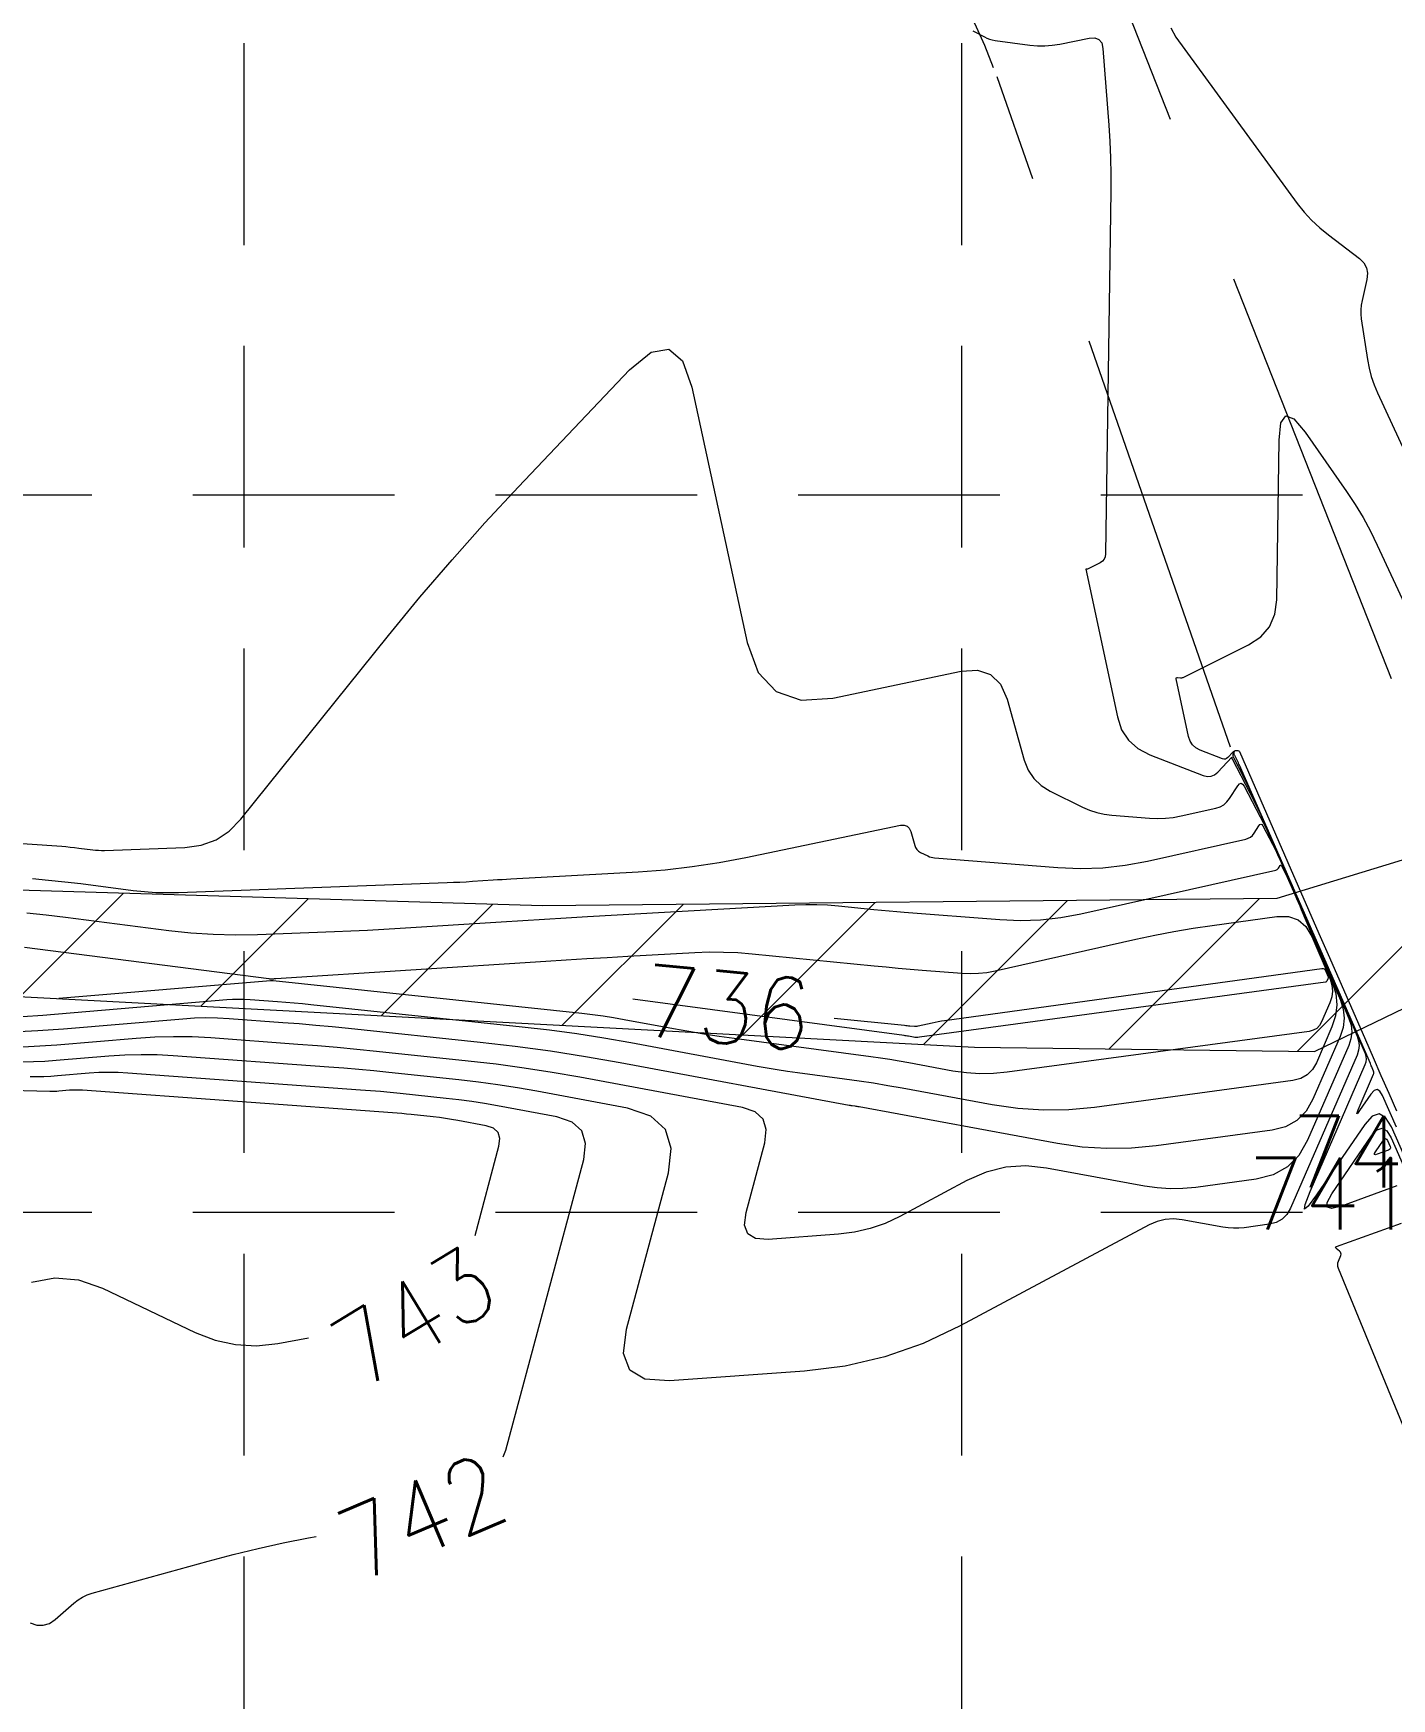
# Model space of a CAD drawing. Header units: feet. Extents: x 46644 to 49208, y 46045 to 47649.
# Drawn here: x 47994.1 to 48069.8, y 46299.5 to 46392.4 of the extents above; entities that cross this region are included whole.
import ezdxf
from ezdxf.enums import TextEntityAlignment as Align

# ---------------------------------------------------------------- set-up
doc = ezdxf.new("R2010")
doc.units = ezdxf.units.FT
doc.header["$MEASUREMENT"] = 0
doc.linetypes.add('DGN Style 3', pattern=[33.544038, 23.960027, -9.584011])
doc.linetypes.add('HIDDEN', pattern=[0.375, 0.25, -0.125])
for name, color, linetype, lineweight in [('EC', 35, 'Continuous', 0), ('Level 15', 1, 'Continuous', 0), ('WATER', 5, 'Continuous', 0)]:
    doc.layers.add(name, color=color, linetype=linetype, lineweight=lineweight)
doc.layers.add('GRID', color=254, linetype='HIDDEN')
doc.styles.add('Style-STANDARD', font='STANDARD.shx')

msp = doc.modelspace()

# ---------------------------------------------------------------- hatches: boundary and pattern name
at = {"layer": 'WATER', "linetype": 'Continuous', "lineweight": 0}
h = msp.add_hatch(dxfattribs=at)
h.set_pattern_fill('ANSI31', color=5, scale=60, style=0)
h.paths.add_polyline_path([(48629.765, 46329.875), (48596.322, 46378.161), (48519.775, 46382.618), (48424.649, 46369.246), (48315.402, 46360.332), (48151.383, 46359.717), (48117.82, 46367.081), (48083.439, 46350.306), (48063.383, 46344.169), (48022.454, 46343.76), (47970.794, 46345.292), (47909.809, 46340.791), (47832.982, 46331.826), (47785.102, 46328.505), (47682.886, 46315.662), (47602.106, 46320.653), (47487.502, 46356.656), (47364.2, 46436.321), (47309.482, 46412.878), (47202.471, 46323.17), (47211.188, 46318.584), (47202.93, 46315.832), (47213.941, 46313.539), (47207.518, 46309.411), (47312.931, 46404.754), (47361.709, 46423.579), (47496.179, 46347.118), (47602.623, 46314.556), (47679.015, 46309.521), (47740.12, 46313.776), (47833.868, 46324.295), (47878.731, 46331.532), (47970.784, 46339.894), (48046.542, 46335.881), (48065.494, 46335.628), (48096.827, 46350.783), (48119.822, 46356.845), (48176.249, 46350.541), (48298.044, 46354.078), (48404.546, 46360.413), (48522.906, 46374.825), (48593.153, 46371.794), (48632.067, 46317.741), (48628.782, 46325.571), (48634.341, 46324.308)])

# ---------------------------------------------------------------- linework, layer by layer
at = {"layer": 'EC', "color": 35, "linetype": 'DGN Style 3', "lineweight": 0}
for p, q in [((48046.434, 46392.553), (48047.086, 46392.207)), ((48057.48, 46392.721), (48057.763, 46392.189)), ((48047.086, 46392.207), (48047.228, 46392.14)), ((48047.228, 46392.14), (48047.374, 46392.085)), ((48047.374, 46392.085), (48047.524, 46392.044)), ((48047.524, 46392.044), (48047.679, 46392.017)), ((48047.679, 46392.017), (48049.626, 46391.755)), ((48049.626, 46391.755), (48050.043, 46391.716)), ((48050.043, 46391.716), (48050.459, 46391.713)), ((48050.459, 46391.713), (48050.873, 46391.744)), ((48050.873, 46391.744), (48051.287, 46391.81)), ((48051.287, 46391.81), (48052.934, 46392.142)), ((48052.934, 46392.142), (48053.246, 46392.159)), ((48053.246, 46392.159), (48053.476, 46392.069)), ((48053.476, 46392.069), (48053.626, 46391.871)), ((48053.626, 46391.871), (48053.694, 46391.566)), ((48057.763, 46392.189), (48064.532, 46382.928)), ((48053.694, 46391.566), (48054.016, 46387.294)), ((48054.016, 46387.294), (48054.075, 46386.379)), ((48054.075, 46386.379), (48054.113, 46385.462)), ((48054.113, 46385.462), (48054.131, 46384.545)), ((48054.131, 46384.545), (48054.129, 46383.628)), ((48054.129, 46383.628), (48053.847, 46363.381)), ((48064.532, 46382.928), (48064.916, 46382.44)), ((48064.916, 46382.44), (48065.333, 46381.984)), ((48065.333, 46381.984), (48065.782, 46381.56)), ((48065.782, 46381.56), (48066.264, 46381.167)), ((48066.264, 46381.167), (48067.995, 46379.857)), ((48067.995, 46379.857), (48068.243, 46379.616)), ((48068.243, 46379.616), (48068.397, 46379.34)), ((48068.418, 46378.686), (48068.143, 46377.505)), ((48068.397, 46379.34), (48068.455, 46379.03)), ((48068.455, 46379.03), (48068.418, 46378.686)), ((48068.096, 46377.251), (48068.073, 46376.997)), ((48068.073, 46376.997), (48068.076, 46376.741)), ((48068.076, 46376.741), (48068.102, 46376.485)), ((48068.143, 46377.505), (48068.096, 46377.251)), ((48068.102, 46376.485), (48068.446, 46374.223)), ((48027.3, 46373.648), (48028.511, 46374.636)), ((48028.511, 46374.636), (48029.494, 46374.804)), ((48029.494, 46374.804), (48030.247, 46374.151)), ((48030.247, 46374.151), (48030.771, 46372.678)), ((48068.446, 46374.223), (48068.536, 46373.744)), ((48021.109, 46367.124), (48027.3, 46373.648)), ((48068.536, 46373.744), (48068.659, 46373.274)), ((48068.659, 46373.274), (48068.815, 46372.814)), ((48030.771, 46372.678), (48033.862, 46358.439)), ((48068.815, 46372.814), (48069.004, 46372.364)), ((48069.004, 46372.364), (48072.366, 46365.085)), ((48063.517, 46369.731), (48063.62, 46370.686)), ((48063.62, 46370.686), (48063.896, 46371.078)), ((48063.896, 46371.078), (48064.345, 46370.908)), ((48064.345, 46370.908), (48064.966, 46370.175)), ((48063.393, 46360.822), (48063.517, 46369.731)), ((48064.966, 46370.175), (48067.277, 46366.863)), ((48019.235, 46365.108), (48021.109, 46367.124)), ((48067.277, 46366.863), (48067.756, 46366.144)), ((48067.756, 46366.144), (48068.202, 46365.406)), ((48017.404, 46363.055), (48019.235, 46365.108)), ((48068.202, 46365.406), (48068.614, 46364.648)), ((48068.614, 46364.648), (48068.994, 46363.872)), ((48068.994, 46363.872), (48070.632, 46360.325)), ((48015.615, 46360.964), (48017.404, 46363.055)), ((48053.533, 46362.883), (48052.829, 46362.534)), ((48053.668, 46362.972), (48053.533, 46362.883)), ((48053.766, 46363.084), (48053.668, 46362.972)), ((48053.825, 46363.221), (48053.766, 46363.084)), ((48053.847, 46363.381), (48053.825, 46363.221)), ((48052.75, 46362.53), (48052.748, 46362.527)), ((48052.748, 46362.527), (48052.749, 46362.521)), ((48052.749, 46362.521), (48054.502, 46354.292)), ((48052.754, 46362.532), (48052.75, 46362.53)), ((48052.76, 46362.532), (48052.754, 46362.532)), ((48052.792, 46362.528), (48052.76, 46362.532)), ((48052.802, 46362.527), (48052.792, 46362.528)), ((48052.811, 46362.528), (48052.802, 46362.527)), ((48052.82, 46362.53), (48052.811, 46362.528)), ((48052.829, 46362.534), (48052.82, 46362.53)), ((48013.869, 46358.836), (48015.615, 46360.964)), ((48063.284, 46360.011), (48063.393, 46360.822)), ((48062.491, 46358.752), (48062.984, 46359.321)), ((48062.984, 46359.321), (48063.284, 46360.011)), ((48005.628, 46348.581), (48013.869, 46358.836)), ((48033.862, 46358.439), (48034.479, 46356.776)), ((48058.162, 46356.495), (48061.806, 46358.304)), ((48061.806, 46358.304), (48062.491, 46358.752)), ((48034.479, 46356.776), (48035.48, 46355.706)), ((48038.636, 46355.341), (48045.789, 46356.835)), ((48045.789, 46356.835), (48046.7, 46356.894)), ((48046.7, 46356.894), (48047.43, 46356.656)), ((48047.43, 46356.656), (48047.979, 46356.119)), ((48057.78, 46356.454), (48057.792, 46356.483)), ((48057.783, 46356.412), (48057.78, 46356.454)), ((48058.467, 46353.203), (48057.783, 46356.412)), ((48057.792, 46356.483), (48057.82, 46356.497)), ((48057.82, 46356.497), (48057.862, 46356.497)), ((48057.862, 46356.497), (48058.027, 46356.474)), ((48058.027, 46356.474), (48058.062, 46356.471)), ((48058.062, 46356.471), (48058.096, 46356.474)), ((48058.096, 46356.474), (48058.129, 46356.482)), ((48058.129, 46356.482), (48058.162, 46356.495)), ((48035.48, 46355.706), (48036.866, 46355.228)), ((48047.979, 46356.119), (48048.348, 46355.284)), ((48036.866, 46355.228), (48038.636, 46355.341)), ((48048.348, 46355.284), (48049.311, 46351.879)), ((48054.502, 46354.292), (48054.739, 46353.579)), ((48054.739, 46353.579), (48055.119, 46352.988)), ((48055.119, 46352.988), (48055.643, 46352.52)), ((48058.552, 46352.945), (48058.467, 46353.203)), ((48058.69, 46352.732), (48058.552, 46352.945)), ((48058.879, 46352.563), (48058.69, 46352.732)), ((48049.311, 46351.879), (48049.527, 46351.325)), ((48055.643, 46352.52), (48056.311, 46352.174)), ((48056.311, 46352.174), (48059.293, 46351.027)), ((48059.12, 46352.438), (48058.879, 46352.563)), ((48060.366, 46351.958), (48059.12, 46352.438)), ((48060.1, 46351.213), (48060.874, 46352.044)), ((48060.446, 46351.939), (48060.366, 46351.958)), ((48060.521, 46351.943), (48060.446, 46351.939)), ((48060.59, 46351.972), (48060.521, 46351.943)), ((48060.654, 46352.025), (48060.59, 46351.972)), ((48060.938, 46352.33), (48060.654, 46352.025)), ((48060.874, 46352.044), (48060.883, 46352.052)), ((48060.883, 46352.052), (48060.888, 46352.053)), ((48060.891, 46352.036), (48060.885, 46351.988)), ((48060.885, 46351.988), (48060.885, 46351.978)), ((48060.885, 46351.978), (48060.886, 46351.968)), ((48060.886, 46351.968), (48060.888, 46351.958)), ((48060.888, 46352.053), (48060.891, 46352.048)), ((48060.888, 46351.958), (48060.893, 46351.949)), ((48060.891, 46352.048), (48060.891, 46352.036)), ((48060.893, 46351.949), (48061.886, 46350.055)), ((48060.956, 46352.346), (48060.938, 46352.33)), ((48060.955, 46352.124), (48060.957, 46352.168)), ((48060.96, 46352.082), (48060.955, 46352.124)), ((48060.968, 46352.349), (48060.956, 46352.346)), ((48060.957, 46352.168), (48060.973, 46352.313)), ((48060.971, 46352.04), (48060.96, 46352.082)), ((48060.974, 46352.338), (48060.968, 46352.349)), ((48060.988, 46352), (48060.971, 46352.04)), ((48060.973, 46352.313), (48060.974, 46352.338)), ((48061.531, 46350.966), (48060.988, 46352)), ((48061.017, 46352.226), (48061.018, 46352.26)), ((48061.02, 46352.194), (48061.017, 46352.226)), ((48061.018, 46352.26), (48061.031, 46352.372)), ((48061.029, 46352.162), (48061.02, 46352.194)), ((48061.042, 46352.13), (48061.029, 46352.162)), ((48061.031, 46352.372), (48061.036, 46352.393)), ((48061.036, 46352.393), (48061.047, 46352.408)), ((48061.178, 46351.871), (48061.042, 46352.13)), ((48061.047, 46352.408), (48061.063, 46352.416)), ((48061.063, 46352.416), (48061.085, 46352.418)), ((48061.085, 46352.418), (48061.224, 46352.412)), ((48061.214, 46351.802), (48061.178, 46351.871)), ((48061.248, 46351.733), (48061.214, 46351.802)), ((48061.224, 46352.412), (48061.252, 46352.407)), ((48061.281, 46351.663), (48061.248, 46351.733)), ((48061.252, 46352.407), (48061.275, 46352.396)), ((48061.275, 46352.396), (48061.293, 46352.378)), ((48061.313, 46351.592), (48061.281, 46351.663)), ((48061.293, 46352.378), (48061.308, 46352.354)), ((48061.308, 46352.354), (48064.006, 46346.175)), ((48049.527, 46351.325), (48049.84, 46350.852)), ((48049.84, 46350.852), (48050.249, 46350.46)), ((48059.293, 46351.027), (48059.519, 46350.971)), ((48059.519, 46350.971), (48059.728, 46350.984)), ((48059.728, 46350.984), (48059.922, 46351.064)), ((48059.922, 46351.064), (48060.1, 46351.213)), ((48068.606, 46334.956), (48061.313, 46351.592)), ((48061.654, 46350.726), (48061.531, 46350.966)), ((48050.249, 46350.46), (48050.754, 46350.147)), ((48050.754, 46350.147), (48052.563, 46349.259)), ((48060.761, 46349.744), (48061.211, 46350.441)), ((48061.211, 46350.441), (48061.306, 46350.553)), ((48061.306, 46350.553), (48061.397, 46350.587)), ((48061.397, 46350.587), (48061.485, 46350.545)), ((48061.485, 46350.545), (48061.569, 46350.425)), ((48061.569, 46350.425), (48062.46, 46348.726)), ((48061.772, 46350.485), (48061.654, 46350.726)), ((48061.887, 46350.241), (48061.772, 46350.485)), ((48061.886, 46350.055), (48062.095, 46349.647)), ((48061.997, 46349.995), (48061.887, 46350.241)), ((48067.651, 46337.099), (48061.997, 46349.995)), ((48052.563, 46349.259), (48052.956, 46349.088)), ((48052.956, 46349.088), (48053.36, 46348.956)), ((48053.36, 46348.956), (48053.774, 46348.863)), ((48058.059, 46348.771), (48059.99, 46349.205)), ((48059.99, 46349.205), (48060.224, 46349.28)), ((48060.224, 46349.28), (48060.431, 46349.395)), ((48060.431, 46349.395), (48060.61, 46349.55)), ((48060.61, 46349.55), (48060.761, 46349.744)), ((48062.095, 46349.647), (48062.297, 46349.236)), ((48062.297, 46349.236), (48062.492, 46348.822)), ((47979.386, 46348.2), (47995.642, 46347.074)), ((48004.983, 46347.922), (48005.628, 46348.581)), ((48033.794, 46346.45), (48042.404, 46348.247)), ((48042.404, 46348.247), (48042.609, 46348.261)), ((48042.609, 46348.261), (48042.774, 46348.207)), ((48042.774, 46348.207), (48042.899, 46348.086)), ((48042.899, 46348.086), (48042.982, 46347.897)), ((48053.774, 46348.863), (48054.199, 46348.81)), ((48054.199, 46348.81), (48056.288, 46348.644)), ((48056.288, 46348.644), (48056.734, 46348.626)), ((48056.734, 46348.626), (48057.178, 46348.641)), ((48057.178, 46348.641), (48057.62, 46348.689)), ((48057.62, 46348.689), (48058.059, 46348.771)), ((48062.123, 46347.801), (48062.393, 46348.22)), ((48062.393, 46348.22), (48062.45, 46348.287)), ((48062.45, 46348.287), (48062.505, 46348.307)), ((48062.46, 46348.726), (48062.648, 46348.361)), ((48062.492, 46348.822), (48062.679, 46348.404)), ((48062.505, 46348.307), (48062.557, 46348.282)), ((48062.557, 46348.282), (48062.608, 46348.21)), ((48062.608, 46348.21), (48063.143, 46347.19)), ((48062.648, 46348.361), (48062.829, 46347.992)), ((48062.679, 46348.404), (48066.696, 46339.241)), ((48062.829, 46347.992), (48063.004, 46347.62)), ((47995.642, 46347.074), (47995.88, 46347.055)), ((47995.88, 46347.055), (47996.119, 46347.034)), ((47996.119, 46347.034), (47996.356, 46347.008)), ((48002.509, 46347.015), (48003.423, 46347.139)), ((48003.423, 46347.139), (48004.248, 46347.442)), ((48004.248, 46347.442), (48004.983, 46347.922)), ((48042.982, 46347.897), (48043.2, 46347.127)), ((48043.2, 46347.127), (48043.248, 46347.002)), ((48056.184, 46346.246), (48061.66, 46347.477)), ((48061.66, 46347.477), (48061.801, 46347.523)), ((48061.801, 46347.523), (48061.925, 46347.592)), ((48061.925, 46347.592), (48062.032, 46347.684)), ((48062.032, 46347.684), (48062.123, 46347.801)), ((48063.004, 46347.62), (48063.172, 46347.245)), ((48063.143, 46347.19), (48063.256, 46346.97)), ((48063.172, 46347.245), (48065.741, 46341.384)), ((47996.356, 46347.008), (47996.594, 46346.98)), ((47996.594, 46346.98), (47997.369, 46346.88)), ((47997.369, 46346.88), (47997.535, 46346.862)), ((47997.535, 46346.862), (47997.701, 46346.851)), ((47997.701, 46346.851), (47997.868, 46346.847)), ((47997.868, 46346.847), (47998.035, 46346.849)), ((47998.035, 46346.849), (48002.509, 46347.015)), ((48030.8, 46345.941), (48032.301, 46346.167)), ((48032.301, 46346.167), (48033.794, 46346.45)), ((48043.248, 46347.002), (48043.319, 46346.895)), ((48043.319, 46346.895), (48043.411, 46346.807)), ((48043.411, 46346.807), (48043.526, 46346.736)), ((48043.526, 46346.736), (48043.935, 46346.535)), ((48043.935, 46346.535), (48044.023, 46346.497)), ((48044.023, 46346.497), (48044.115, 46346.467)), ((48044.115, 46346.467), (48044.208, 46346.446)), ((48044.208, 46346.446), (48044.304, 46346.434)), ((48044.304, 46346.434), (48051.181, 46345.89)), ((48054.943, 46346.015), (48056.184, 46346.246)), ((48063.256, 46346.97), (48063.365, 46346.749)), ((48063.365, 46346.749), (48063.47, 46346.526)), ((48063.47, 46346.526), (48063.571, 46346.3)), ((48063.571, 46346.3), (48064.848, 46343.387)), ((48064.006, 46346.175), (48064.585, 46344.851)), ((47994.012, 46345.279), (47994.912, 46345.196)), ((47994.912, 46345.196), (47995.81, 46345.101)), ((48018.545, 46345.125), (48019.698, 46345.199)), ((48019.698, 46345.199), (48019.945, 46345.215)), ((48019.945, 46345.215), (48020.192, 46345.23)), ((48020.192, 46345.23), (48020.439, 46345.244)), ((48020.439, 46345.244), (48020.686, 46345.259)), ((48020.686, 46345.259), (48027.776, 46345.657)), ((48027.776, 46345.657), (48029.292, 46345.771)), ((48029.292, 46345.771), (48030.8, 46345.941)), ((48051.181, 46345.89), (48052.442, 46345.837)), ((48052.442, 46345.837), (48053.696, 46345.879)), ((48052.472, 46343.309), (48063.33, 46345.75)), ((48053.696, 46345.879), (48054.943, 46346.015)), ((48063.33, 46345.75), (48063.377, 46345.765)), ((48063.377, 46345.765), (48063.419, 46345.788)), ((48063.419, 46345.788), (48063.455, 46345.819)), ((48063.455, 46345.819), (48063.485, 46345.858)), ((48063.485, 46345.858), (48063.575, 46345.998)), ((48063.575, 46345.998), (48063.594, 46346.021)), ((48063.594, 46346.021), (48063.613, 46346.028)), ((48063.613, 46346.028), (48063.63, 46346.019)), ((48063.63, 46346.019), (48063.647, 46345.995)), ((48063.647, 46345.995), (48063.826, 46345.654)), ((48063.826, 46345.654), (48063.864, 46345.58)), ((48063.864, 46345.58), (48063.901, 46345.506)), ((48063.901, 46345.506), (48063.936, 46345.431)), ((48063.936, 46345.431), (48063.969, 46345.356)), ((48063.969, 46345.356), (48064.397, 46344.381)), ((47995.81, 46345.101), (47996.707, 46344.992)), ((47996.707, 46344.992), (47999.634, 46344.615)), ((47999.634, 46344.615), (48000.262, 46344.547)), ((48000.262, 46344.547), (48000.892, 46344.505)), ((48000.892, 46344.505), (48001.522, 46344.49)), ((48001.522, 46344.49), (48002.153, 46344.5)), ((48002.153, 46344.5), (48017.132, 46345.053)), ((48017.132, 46345.053), (48017.486, 46345.068)), ((48017.486, 46345.068), (48017.839, 46345.084)), ((48017.839, 46345.084), (48018.192, 46345.103)), ((48018.192, 46345.103), (48018.545, 46345.125)), ((48064.397, 46344.381), (48064.488, 46344.172)), ((48064.585, 46344.851), (48065.164, 46343.528)), ((47993.706, 46343.374), (47994.778, 46343.26)), ((48024.967, 46343.158), (48036.526, 46343.808)), ((48036.526, 46343.808), (48037.133, 46343.83)), ((48037.133, 46343.83), (48037.739, 46343.829)), ((48037.739, 46343.829), (48038.345, 46343.804)), ((48038.345, 46343.804), (48038.95, 46343.756)), ((48038.95, 46343.756), (48040.926, 46343.56)), ((48040.926, 46343.56), (48041.349, 46343.519)), ((48041.349, 46343.519), (48041.773, 46343.48)), ((48041.773, 46343.48), (48042.197, 46343.443)), ((48042.197, 46343.443), (48042.621, 46343.408)), ((48042.621, 46343.408), (48047.952, 46342.987)), ((48051.351, 46343.1), (48052.472, 46343.309)), ((48064.488, 46344.172), (48064.579, 46343.962)), ((48064.579, 46343.962), (48064.669, 46343.753)), ((48064.669, 46343.753), (48064.758, 46343.543)), ((48064.758, 46343.543), (48066.479, 46339.476)), ((48064.848, 46343.387), (48065.121, 46342.762)), ((48065.164, 46343.528), (48065.742, 46342.204)), ((47994.778, 46343.26), (47995.848, 46343.13)), ((47995.848, 46343.13), (48001.609, 46342.388)), ((48001.609, 46342.388), (48002.844, 46342.254)), ((48011.768, 46342.357), (48012.685, 46342.4)), ((48012.685, 46342.4), (48013.603, 46342.45)), ((48013.603, 46342.45), (48014.52, 46342.506)), ((48014.52, 46342.506), (48020.145, 46342.868)), ((48020.145, 46342.868), (48021.35, 46342.944)), ((48021.35, 46342.944), (48022.556, 46343.018)), ((48022.556, 46343.018), (48023.761, 46343.089)), ((48023.761, 46343.089), (48024.967, 46343.158)), ((48047.952, 46342.987), (48049.091, 46342.939)), ((48049.091, 46342.939), (48050.224, 46342.977)), ((48050.224, 46342.977), (48051.351, 46343.1)), ((48057.653, 46342.324), (48058.719, 46342.505)), ((48058.719, 46342.505), (48059.79, 46342.664)), ((48059.79, 46342.664), (48063.39, 46343.161)), ((48063.39, 46343.161), (48064.039, 46343.164)), ((48064.039, 46343.164), (48064.581, 46342.979)), ((48064.581, 46342.979), (48065.018, 46342.607)), ((48065.018, 46342.607), (48065.347, 46342.048)), ((48065.121, 46342.762), (48065.392, 46342.136)), ((47993.562, 46341.451), (48007.186, 46339.697)), ((48002.844, 46342.254), (48004.082, 46342.172)), ((48004.082, 46342.172), (48005.323, 46342.141)), ((48005.323, 46342.141), (48006.565, 46342.162)), ((48006.565, 46342.162), (48010.85, 46342.32)), ((48010.85, 46342.32), (48011.768, 46342.357)), ((48047.684, 46340.129), (48055.532, 46341.894)), ((48055.532, 46341.894), (48056.591, 46342.12)), ((48056.591, 46342.12), (48057.653, 46342.324)), ((48065.347, 46342.048), (48066.358, 46339.658)), ((48065.392, 46342.136), (48065.66, 46341.51)), ((48065.66, 46341.51), (48065.927, 46340.882)), ((48065.742, 46342.204), (48066.322, 46340.88)), ((48007.589, 46339.7), (48022.631, 46340.667)), ((48022.631, 46340.667), (48023.775, 46340.74)), ((48023.775, 46340.74), (48024.919, 46340.81)), ((48024.919, 46340.81), (48026.063, 46340.877)), ((48026.063, 46340.877), (48027.208, 46340.943)), ((48027.208, 46340.943), (48030.947, 46341.153)), ((48030.947, 46341.153), (48031.747, 46341.183)), ((48031.747, 46341.183), (48032.548, 46341.181)), ((48032.548, 46341.181), (48033.347, 46341.148)), ((48033.347, 46341.148), (48034.146, 46341.085)), ((48034.146, 46341.085), (48040.935, 46340.41)), ((48065.741, 46341.384), (48065.975, 46340.848)), ((48065.927, 46340.882), (48066.934, 46338.503)), ((48065.975, 46340.848), (48066.207, 46340.312)), ((48066.322, 46340.88), (48068.336, 46336.276)), ((48007.186, 46339.697), (48007.226, 46339.692)), ((48007.226, 46339.692), (48007.266, 46339.69)), ((48007.266, 46339.69), (48007.306, 46339.689)), ((48007.306, 46339.689), (48007.346, 46339.689)), ((48007.346, 46339.689), (48007.477, 46339.694)), ((48007.477, 46339.694), (48007.505, 46339.695)), ((48007.505, 46339.695), (48007.533, 46339.697)), ((48007.533, 46339.697), (48007.561, 46339.698)), ((48007.561, 46339.698), (48007.589, 46339.7)), ((48040.935, 46340.41), (48041.607, 46340.345)), ((48041.607, 46340.345), (48042.279, 46340.284)), ((48042.279, 46340.284), (48042.951, 46340.225)), ((48042.951, 46340.225), (48043.624, 46340.17)), ((48043.624, 46340.17), (48045.821, 46339.997)), ((48044.857, 46337.361), (48065.908, 46340.262)), ((48045.821, 46339.997), (48046.29, 46339.977)), ((48046.29, 46339.977), (48046.758, 46339.993)), ((48046.758, 46339.993), (48047.222, 46340.043)), ((48047.222, 46340.043), (48047.684, 46340.129)), ((48065.908, 46340.262), (48065.974, 46340.262)), ((48065.974, 46340.262), (48066.029, 46340.244)), ((48066.029, 46340.244), (48066.074, 46340.206)), ((48066.074, 46340.206), (48066.107, 46340.149)), ((48066.107, 46340.149), (48066.238, 46339.839)), ((48066.238, 46339.682), (48066.182, 46339.555)), ((48066.207, 46340.312), (48066.438, 46339.774)), ((48066.238, 46339.839), (48066.251, 46339.8)), ((48066.25, 46339.722), (48066.238, 46339.682)), ((48066.255, 46339.761), (48066.25, 46339.722)), ((48066.251, 46339.8), (48066.255, 46339.761)), ((48066.358, 46339.658), (48066.462, 46339.33)), ((48066.438, 46339.774), (48066.667, 46339.236)), ((48007.29, 46339.576), (47995.478, 46338.579)), ((48007.3, 46339.577), (48007.29, 46339.576)), ((48007.31, 46339.577), (48007.3, 46339.577)), ((48007.32, 46339.577), (48007.31, 46339.577)), ((48007.33, 46339.576), (48007.32, 46339.577)), ((48007.378, 46339.573), (48007.33, 46339.576)), ((48007.392, 46339.572), (48007.378, 46339.573)), ((48007.406, 46339.57), (48007.392, 46339.572)), ((48007.421, 46339.569), (48007.406, 46339.57)), ((48007.435, 46339.567), (48007.421, 46339.569)), ((48024.635, 46337.749), (48007.435, 46339.567)), ((48066.099, 46339.492), (48043.468, 46336.424)), ((48066.127, 46339.499), (48066.099, 46339.492)), ((48066.149, 46339.512), (48066.127, 46339.499)), ((48066.168, 46339.53), (48066.149, 46339.512)), ((48066.182, 46339.555), (48066.168, 46339.53)), ((48066.459, 46338.675), (48066.352, 46338.348)), ((48066.496, 46339.002), (48066.459, 46338.675)), ((48066.462, 46339.33), (48066.496, 46339.002)), ((48066.479, 46339.476), (48066.674, 46338.859)), ((48066.667, 46339.236), (48067.411, 46337.477)), ((48066.674, 46338.859), (48066.737, 46338.243)), ((48066.696, 46339.241), (48066.861, 46338.865)), ((48066.861, 46338.865), (48067.024, 46338.487)), ((48004.846, 46338.509), (47994.597, 46337.645)), ((48005.172, 46338.53), (48004.846, 46338.509)), ((48005.499, 46338.539), (48005.172, 46338.53)), ((48005.825, 46338.534), (48005.499, 46338.539)), ((48006.151, 46338.517), (48005.825, 46338.534)), ((48007.674, 46338.405), (48006.151, 46338.517)), ((48008.141, 46338.369), (48007.674, 46338.405)), ((48008.606, 46338.33), (48008.141, 46338.369)), ((48009.072, 46338.286), (48008.606, 46338.33)), ((48009.537, 46338.239), (48009.072, 46338.286)), ((48021.313, 46336.994), (48009.537, 46338.239)), ((48025.231, 46337.68), (48024.635, 46337.749)), ((48042.612, 46336.521), (48027.492, 46338.545)), ((48066.352, 46338.348), (48065.889, 46337.28)), ((48066.737, 46338.243), (48066.668, 46337.628)), ((48066.934, 46338.503), (48067.095, 46337.993)), ((48067.024, 46338.487), (48067.186, 46338.109)), ((48067.095, 46337.993), (48067.147, 46337.484)), ((48067.186, 46338.109), (48067.347, 46337.731)), ((48067.347, 46337.731), (48067.87, 46336.494)), ((47994.597, 46337.645), (47993.452, 46337.563)), ((47995.746, 46336.881), (47994.319, 46336.78)), ((48002.403, 46337.443), (47995.746, 46336.881)), ((48003.045, 46337.484), (48002.403, 46337.443)), ((48003.687, 46337.501), (48003.045, 46337.484)), ((48004.33, 46337.492), (48003.687, 46337.501)), ((48004.972, 46337.457), (48004.33, 46337.492)), ((48007.971, 46337.238), (48004.972, 46337.457)), ((48008.889, 46337.167), (48007.971, 46337.238)), ((48009.806, 46337.089), (48008.889, 46337.167)), ((48010.723, 46337.004), (48009.806, 46337.089)), ((48011.638, 46336.911), (48010.723, 46337.004)), ((48018.972, 46336.135), (48011.638, 46336.911)), ((48022.836, 46336.818), (48021.313, 46336.994)), ((48024.355, 46336.612), (48022.836, 46336.818)), ((48025.824, 46337.6), (48025.231, 46337.68)), ((48026.416, 46337.508), (48025.824, 46337.6)), ((48027.006, 46337.404), (48026.416, 46337.508)), ((48029.757, 46336.893), (48027.006, 46337.404)), ((48030.6, 46336.742), (48029.757, 46336.893)), ((48038.705, 46337.483), (48042.632, 46337.093)), ((48042.632, 46337.093), (48042.708, 46337.086)), ((48042.708, 46337.086), (48042.784, 46337.079)), ((48042.784, 46337.079), (48042.86, 46337.072)), ((48042.86, 46337.072), (48042.935, 46337.066)), ((48042.935, 46337.066), (48043.183, 46337.047)), ((48043.183, 46337.047), (48043.236, 46337.044)), ((48043.236, 46337.044), (48043.289, 46337.046)), ((48043.289, 46337.046), (48043.341, 46337.052)), ((48043.341, 46337.052), (48043.393, 46337.062)), ((48043.393, 46337.062), (48044.179, 46337.238)), ((48044.179, 46337.238), (48044.347, 46337.274)), ((48044.347, 46337.274), (48044.517, 46337.307)), ((48044.517, 46337.307), (48044.687, 46337.336)), ((48044.687, 46337.336), (48044.857, 46337.361)), ((48065.425, 46336.813), (48065.196, 46336.755)), ((48065.616, 46336.92), (48065.425, 46336.813)), ((48066.467, 46337.013), (48065.595, 46335.005)), ((48065.771, 46337.076), (48065.616, 46336.92)), ((48065.889, 46337.28), (48065.771, 46337.076)), ((48066.668, 46337.628), (48066.467, 46337.013)), ((48067.09, 46336.975), (48066.924, 46336.467)), ((48067.147, 46337.484), (48067.09, 46336.975)), ((48067.411, 46337.477), (48067.53, 46337.1)), ((48067.53, 46337.1), (48067.569, 46336.724)), ((48067.746, 46336.881), (48067.651, 46337.099)), ((48067.84, 46336.663), (48067.746, 46336.881)), ((47994.319, 46336.78), (47992.891, 46336.716)), ((47994.426, 46335.922), (47993.477, 46335.88)), ((47995.374, 46335.99), (47994.426, 46335.922)), ((47999.796, 46336.363), (47995.374, 46335.99)), ((48000.836, 46336.43), (47999.796, 46336.363)), ((48001.876, 46336.456), (48000.836, 46336.43)), ((48002.916, 46336.442), (48001.876, 46336.456)), ((48003.956, 46336.386), (48002.916, 46336.442)), ((48008.812, 46336.031), (48003.956, 46336.386)), ((48009.91, 46335.947), (48008.812, 46336.031)), ((48011.006, 46335.853), (48009.91, 46335.947)), ((48020.933, 46335.908), (48018.972, 46336.135)), ((48022.889, 46335.643), (48020.933, 46335.908)), ((48025.87, 46336.376), (48024.355, 46336.612)), ((48027.38, 46336.111), (48025.87, 46336.376)), ((48034.417, 46334.804), (48027.38, 46336.111)), ((48031.445, 46336.602), (48030.6, 46336.742)), ((48032.291, 46336.472), (48031.445, 46336.602)), ((48033.139, 46336.353), (48032.291, 46336.472)), ((48040.757, 46335.334), (48033.139, 46336.353)), ((48042.672, 46336.513), (48042.612, 46336.521)), ((48042.732, 46336.504), (48042.672, 46336.513)), ((48042.791, 46336.494), (48042.732, 46336.504)), ((48042.851, 46336.483), (48042.791, 46336.494)), ((48043.127, 46336.432), (48042.851, 46336.483)), ((48043.212, 46336.42), (48043.127, 46336.432)), ((48043.297, 46336.415), (48043.212, 46336.42)), ((48043.383, 46336.416), (48043.297, 46336.415)), ((48043.468, 46336.424), (48043.383, 46336.416)), ((48065.196, 46336.755), (48048.348, 46334.472)), ((48067.404, 46335.972), (48065.111, 46330.692)), ((48066.924, 46336.467), (48065.405, 46332.967)), ((48067.526, 46336.348), (48067.404, 46335.972)), ((48067.569, 46336.724), (48067.526, 46336.348)), ((48067.934, 46336.444), (48067.84, 46336.663)), ((48067.87, 46336.494), (48067.954, 46336.229)), ((48068.027, 46336.226), (48067.934, 46336.444)), ((48067.981, 46335.964), (48067.951, 46335.7)), ((48067.954, 46336.229), (48067.981, 46335.964)), ((48068.329, 46335.511), (48068.027, 46336.226)), ((48068.336, 46336.276), (48068.768, 46335.289)), ((47994.064, 46335.052), (47993.433, 46335.041)), ((47994.695, 46335.08), (47994.064, 46335.052)), ((47995.325, 46335.125), (47994.695, 46335.08)), ((47998.264, 46335.373), (47995.325, 46335.125)), ((47999.164, 46335.431), (47998.264, 46335.373)), ((48000.064, 46335.454), (47999.164, 46335.431)), ((48000.964, 46335.441), (48000.064, 46335.454)), ((48001.865, 46335.393), (48000.964, 46335.441)), ((48010.532, 46334.76), (48001.865, 46335.393)), ((48012.103, 46335.751), (48011.006, 46335.853)), ((48013.198, 46335.639), (48012.103, 46335.751)), ((48018.308, 46335.099), (48013.198, 46335.639)), ((48019.87, 46334.918), (48018.308, 46335.099)), ((48024.839, 46335.34), (48022.889, 46335.643)), ((48026.783, 46334.999), (48024.839, 46335.34)), ((48039.555, 46332.627), (48026.783, 46334.999)), ((48041.287, 46335.259), (48040.757, 46335.334)), ((48041.816, 46335.179), (48041.287, 46335.259)), ((48042.344, 46335.091), (48041.816, 46335.179)), ((48042.871, 46334.997), (48042.344, 46335.091)), ((48045.328, 46334.544), (48042.871, 46334.997)), ((48067.865, 46335.436), (48064.16, 46326.902)), ((48065.595, 46335.005), (48065.374, 46334.621)), ((48067.951, 46335.7), (48067.865, 46335.436)), ((48068.326, 46334.899), (48068.376, 46335.052)), ((48068.378, 46335.358), (48068.329, 46335.511)), ((48068.376, 46335.052), (48068.393, 46335.205)), ((48068.393, 46335.205), (48068.378, 46335.358)), ((48068.631, 46334.897), (48068.606, 46334.956)), ((48068.768, 46335.289), (48069.2, 46334.303)), ((47994.271, 46334.221), (47993.892, 46334.225)), ((47994.65, 46334.228), (47994.271, 46334.221)), ((47995.029, 46334.245), (47994.65, 46334.228)), ((47995.407, 46334.272), (47995.029, 46334.245)), ((47997.172, 46334.421), (47995.407, 46334.272)), ((47997.712, 46334.456), (47997.172, 46334.421)), ((47998.252, 46334.469), (47997.712, 46334.456)), ((47998.793, 46334.462), (47998.252, 46334.469)), ((47999.333, 46334.433), (47998.793, 46334.462)), ((48012.308, 46333.485), (47999.333, 46334.433)), ((48011.37, 46334.695), (48010.532, 46334.76)), ((48012.207, 46334.624), (48011.37, 46334.695)), ((48013.044, 46334.546), (48012.207, 46334.624)), ((48013.881, 46334.461), (48013.044, 46334.546)), ((48017.783, 46334.048), (48013.881, 46334.461)), ((48018.876, 46333.922), (48017.783, 46334.048)), ((48021.427, 46334.707), (48019.87, 46334.918)), ((48022.981, 46334.466), (48021.427, 46334.707)), ((48024.529, 46334.194), (48022.981, 46334.466)), ((48033.592, 46332.511), (48024.529, 46334.194)), ((48034.977, 46334.704), (48034.417, 46334.804)), ((48035.538, 46334.611), (48034.977, 46334.704)), ((48036.1, 46334.525), (48035.538, 46334.611)), ((48036.663, 46334.446), (48036.1, 46334.525)), ((48039.294, 46334.094), (48036.663, 46334.446)), ((48040.098, 46333.981), (48039.294, 46334.094)), ((48046.081, 46334.435), (48045.328, 46334.544)), ((48046.835, 46334.387), (48046.081, 46334.435)), ((48047.591, 46334.399), (48046.835, 46334.387)), ((48048.348, 46334.472), (48047.591, 46334.399)), ((48064.293, 46334.019), (48053.229, 46332.519)), ((48064.722, 46334.128), (48064.293, 46334.019)), ((48065.083, 46334.329), (48064.722, 46334.128)), ((48065.374, 46334.621), (48065.083, 46334.329)), ((48065.255, 46327.825), (48068.326, 46334.899)), ((48067.929, 46332.384), (48068.788, 46334.363)), ((48068.657, 46334.838), (48068.631, 46334.897)), ((48068.682, 46334.779), (48068.657, 46334.838)), ((48068.707, 46334.72), (48068.682, 46334.779)), ((48068.789, 46334.528), (48068.707, 46334.72)), ((48068.788, 46334.363), (48068.801, 46334.404)), ((48068.802, 46334.487), (48068.789, 46334.528)), ((48068.801, 46334.404), (48068.806, 46334.445)), ((48068.806, 46334.445), (48068.802, 46334.487)), ((48069.2, 46334.303), (48069.633, 46333.317)), ((47994.983, 46333.403), (47971.559, 46333.919)), ((47995.11, 46333.402), (47994.983, 46333.403)), ((47995.237, 46333.404), (47995.11, 46333.402)), ((47995.363, 46333.409), (47995.237, 46333.404)), ((47995.49, 46333.418), (47995.363, 46333.409)), ((47996.079, 46333.468), (47995.49, 46333.418)), ((47996.26, 46333.48), (47996.079, 46333.468)), ((47996.441, 46333.484), (47996.26, 46333.48)), ((47996.621, 46333.482), (47996.441, 46333.484)), ((47996.802, 46333.472), (47996.621, 46333.482)), ((48014.084, 46332.21), (47996.802, 46333.472)), ((48012.858, 46333.442), (48012.308, 46333.485)), ((48013.408, 46333.395), (48012.858, 46333.442)), ((48013.958, 46333.344), (48013.408, 46333.395)), ((48014.508, 46333.288), (48013.958, 46333.344)), ((48017.07, 46333.017), (48014.508, 46333.288)), ((48019.966, 46333.774), (48018.876, 46333.922)), ((48021.053, 46333.605), (48019.966, 46333.774)), ((48022.137, 46333.415), (48021.053, 46333.605)), ((48027.189, 46332.477), (48022.137, 46333.415)), ((48040.901, 46333.858), (48040.098, 46333.981)), ((48041.703, 46333.726), (48040.901, 46333.858)), ((48042.503, 46333.583), (48041.703, 46333.726)), ((48047.529, 46332.656), (48042.503, 46333.583)), ((48068.632, 46333.249), (48068.008, 46332.341)), ((48068.816, 46333.454), (48068.632, 46333.249)), ((48068.986, 46333.512), (48068.816, 46333.454)), ((48069.142, 46333.423), (48068.986, 46333.512)), ((48069.285, 46333.188), (48069.142, 46333.423)), ((48070.068, 46331.41), (48069.285, 46333.188)), ((48069.633, 46333.317), (48070.065, 46332.331)), ((48014.347, 46332.189), (48014.084, 46332.21)), ((48014.609, 46332.167), (48014.347, 46332.189)), ((48014.872, 46332.142), (48014.609, 46332.167)), ((48017.789, 46332.934), (48017.07, 46333.017)), ((48018.505, 46332.837), (48017.789, 46332.934)), ((48019.219, 46332.726), (48018.505, 46332.837)), ((48019.931, 46332.601), (48019.219, 46332.726)), ((48023.249, 46331.985), (48019.931, 46332.601)), ((48028.491, 46332.035), (48027.189, 46332.477)), ((48034.304, 46332.27), (48033.592, 46332.511)), ((48034.749, 46331.86), (48034.304, 46332.27)), ((48039.593, 46332.62), (48039.555, 46332.627)), ((48039.63, 46332.614), (48039.593, 46332.62)), ((48039.668, 46332.608), (48039.63, 46332.614)), ((48039.706, 46332.603), (48039.668, 46332.608)), ((48039.883, 46332.579), (48039.706, 46332.603)), ((48039.937, 46332.571), (48039.883, 46332.579)), ((48039.991, 46332.563), (48039.937, 46332.571)), ((48040.044, 46332.554), (48039.991, 46332.563)), ((48040.098, 46332.545), (48040.044, 46332.554)), ((48051.156, 46330.504), (48040.098, 46332.545)), ((48048.95, 46332.451), (48047.529, 46332.656)), ((48050.374, 46332.36), (48048.95, 46332.451)), ((48051.8, 46332.382), (48050.374, 46332.36)), ((48053.229, 46332.519), (48051.8, 46332.382)), ((48065.019, 46332.298), (48064.512, 46331.788)), ((48065.405, 46332.967), (48065.019, 46332.298)), ((48067.855, 46332.157), (48067.863, 46332.219)), ((48067.903, 46332.197), (48067.855, 46332.157)), ((48067.863, 46332.219), (48067.929, 46332.384)), ((48068.008, 46332.341), (48067.903, 46332.197)), ((48069.101, 46332.162), (48068.713, 46332.029)), ((48069.458, 46331.96), (48069.101, 46332.162)), ((48015.134, 46332.116), (48014.872, 46332.142)), ((48016.358, 46331.986), (48015.134, 46332.116)), ((48016.701, 46331.947), (48016.358, 46331.986)), ((48017.043, 46331.9), (48016.701, 46331.947)), ((48017.384, 46331.847), (48017.043, 46331.9)), ((48017.724, 46331.788), (48017.384, 46331.847)), ((48019.308, 46331.493), (48017.724, 46331.788)), ((48019.717, 46331.355), (48019.308, 46331.493)), ((48019.972, 46331.12), (48019.717, 46331.355)), ((48024.104, 46331.695), (48023.249, 46331.985)), ((48024.639, 46331.203), (48024.104, 46331.695)), ((48029.305, 46331.286), (48028.491, 46332.035)), ((48029.63, 46330.229), (48029.305, 46331.286)), ((48034.927, 46331.282), (48034.749, 46331.86)), ((48034.838, 46330.535), (48034.927, 46331.282)), ((48063.134, 46331.248), (48056.673, 46330.372)), ((48063.883, 46331.438), (48063.134, 46331.248)), ((48064.512, 46331.788), (48063.883, 46331.438)), ((48068.293, 46331.563), (48065.597, 46327.635)), ((48068.713, 46332.029), (48068.293, 46331.563)), ((48068.674, 46330.923), (48068.982, 46331.267)), ((48068.982, 46331.267), (48069.268, 46331.364)), ((48069.268, 46331.364), (48069.53, 46331.215)), ((48069.783, 46331.423), (48069.458, 46331.96)), ((48071.229, 46328.139), (48069.783, 46331.423)), ((48018.686, 46325.371), (48020.023, 46330.36)), ((48020.074, 46330.788), (48019.972, 46331.12)), ((48020.023, 46330.36), (48020.074, 46330.788)), ((48024.852, 46330.509), (48024.639, 46331.203)), ((48024.745, 46329.612), (48024.852, 46330.509)), ((48033.799, 46326.658), (48034.838, 46330.535)), ((48052.531, 46330.306), (48051.156, 46330.504)), ((48053.909, 46330.218), (48052.531, 46330.306)), ((48056.673, 46330.372), (48055.289, 46330.24)), ((48065.111, 46330.692), (48064.622, 46329.842)), ((48066.461, 46327.699), (48068.674, 46330.923)), ((48068.888, 46330.041), (48069.335, 46330.692)), ((48069.335, 46330.692), (48069.397, 46330.762)), ((48069.397, 46330.762), (48069.455, 46330.781)), ((48069.455, 46330.781), (48069.508, 46330.751)), ((48069.508, 46330.751), (48069.556, 46330.672)), ((48069.53, 46331.215), (48069.769, 46330.821)), ((48069.556, 46330.672), (48069.706, 46330.33)), ((48069.706, 46330.33), (48069.725, 46330.263)), ((48069.769, 46330.821), (48070.513, 46329.131)), ((48020.403, 46313.41), (48024.745, 46329.612)), ((48029.467, 46328.864), (48029.63, 46330.229)), ((48055.289, 46330.24), (48053.909, 46330.218)), ((48064.622, 46329.842), (48063.978, 46329.196)), ((48068.834, 46329.945), (48068.888, 46330.041)), ((48068.834, 46329.889), (48068.834, 46329.945)), ((48068.887, 46329.876), (48068.834, 46329.889)), ((48068.995, 46329.903), (48068.887, 46329.876)), ((48069.62, 46330.13), (48068.995, 46329.903)), ((48069.682, 46330.163), (48069.62, 46330.13)), ((48069.717, 46330.207), (48069.682, 46330.163)), ((48069.725, 46330.263), (48069.717, 46330.207)), ((48027.133, 46320.152), (48029.467, 46328.864)), ((48047.179, 46328.906), (48046.116, 46328.441)), ((48048.274, 46329.176), (48047.179, 46328.906)), ((48049.398, 46329.252), (48048.274, 46329.176)), ((48050.553, 46329.133), (48049.398, 46329.252)), ((48056.012, 46328.126), (48050.553, 46329.133)), ((48062.232, 46328.512), (48058.877, 46328.057)), ((48063.182, 46328.753), (48062.232, 46328.512)), ((48063.978, 46329.196), (48063.182, 46328.753)), ((48046.116, 46328.441), (48042.37, 46326.434)), ((48056.726, 46328.023), (48056.012, 46328.126)), ((48057.442, 46327.977), (48056.726, 46328.023)), ((48058.159, 46327.988), (48057.442, 46327.977)), ((48058.877, 46328.057), (48058.159, 46327.988)), ((48064.971, 46327.11), (48065.255, 46327.825)), ((48065.597, 46327.635), (48065.142, 46327.016)), ((48066.194, 46327.22), (48066.461, 46327.699)), ((48070.088, 46328.137), (48066.989, 46327.016)), ((48033.714, 46325.956), (48033.799, 46326.658)), ((48064.16, 46326.902), (48063.957, 46326.55)), ((48064.934, 46326.841), (48064.971, 46327.11)), ((48065.142, 46327.016), (48064.934, 46326.841)), ((48066.193, 46326.946), (48066.194, 46327.22)), ((48066.458, 46326.878), (48066.193, 46326.946)), ((48066.989, 46327.016), (48066.458, 46326.878)), ((48033.892, 46325.472), (48033.714, 46325.956)), ((48040.711, 46325.756), (48039.843, 46325.554)), ((48041.554, 46326.05), (48040.711, 46325.756)), ((48042.37, 46326.434), (48041.554, 46326.05)), ((48056.273, 46325.968), (48045.745, 46320.327)), ((48056.715, 46326.161), (48056.273, 46325.968)), ((48057.169, 46326.273), (48056.715, 46326.161)), ((48057.636, 46326.305), (48057.169, 46326.273)), ((48058.115, 46326.255), (48057.636, 46326.305)), ((48060.382, 46325.837), (48058.115, 46326.255)), ((48060.679, 46325.794), (48060.382, 46325.837)), ((48060.976, 46325.775), (48060.679, 46325.794)), ((48061.274, 46325.78), (48060.976, 46325.775)), ((48061.572, 46325.809), (48061.274, 46325.78)), ((48062.965, 46325.997), (48061.572, 46325.809)), ((48063.359, 46326.097), (48062.965, 46325.997)), ((48063.69, 46326.281), (48063.359, 46326.097)), ((48063.957, 46326.55), (48063.69, 46326.281)), ((48066.722, 46324.757), (48070.342, 46326.067)), ((48034.334, 46325.206), (48033.892, 46325.472)), ((48035.039, 46325.158), (48034.334, 46325.206)), ((48038.948, 46325.442), (48035.039, 46325.158)), ((48039.843, 46325.554), (48038.948, 46325.442)), ((48066.668, 46324.713), (48066.684, 46324.737)), ((48066.684, 46324.737), (48066.722, 46324.757)), ((48066.675, 46324.686), (48066.668, 46324.713)), ((48066.705, 46324.655), (48066.675, 46324.686)), ((48066.894, 46324.499), (48066.705, 46324.655)), ((48066.788, 46323.74), (48066.797, 46323.839)), ((48066.797, 46323.839), (48066.826, 46323.939)), ((48066.826, 46323.939), (48066.955, 46324.265)), ((48066.941, 46324.449), (48066.894, 46324.499)), ((48066.967, 46324.393), (48066.941, 46324.449)), ((48066.955, 46324.265), (48066.972, 46324.332)), ((48066.972, 46324.332), (48066.967, 46324.393)), ((47993.963, 46322.771), (47995.261, 46323.018)), ((47995.261, 46323.018), (47996.578, 46322.908)), ((47996.578, 46322.908), (47997.913, 46322.442)), ((48066.798, 46323.64), (48066.788, 46323.74)), ((48066.829, 46323.541), (48066.798, 46323.64)), ((48073.739, 46306.693), (48066.829, 46323.541)), ((47997.913, 46322.442), (48003.076, 46319.969)), ((48026.968, 46318.799), (48027.133, 46320.152)), ((48045.745, 46320.327), (48043.673, 46319.351)), ((48003.076, 46319.969), (48004.195, 46319.533)), ((48004.195, 46319.533), (48005.338, 46319.286)), ((48005.338, 46319.286), (48006.507, 46319.227)), ((48006.507, 46319.227), (48007.7, 46319.357)), ((48007.7, 46319.357), (48009.408, 46319.674)), ((48043.673, 46319.351), (48041.534, 46318.605)), ((48027.311, 46317.866), (48026.968, 46318.799)), ((48041.534, 46318.605), (48039.329, 46318.091)), ((48028.163, 46317.353), (48027.311, 46317.866)), ((48029.523, 46317.26), (48028.163, 46317.353)), ((48037.056, 46317.808), (48029.523, 46317.26)), ((48039.329, 46318.091), (48037.056, 46317.808)), ((48020.252, 46313.036), (48020.403, 46313.41)), ((48006.592, 46307.927), (48007.994, 46308.235)), ((48007.994, 46308.235), (48009.404, 46308.513)), ((48009.404, 46308.513), (48009.824, 46308.591)), ((47997.346, 46305.422), (48003.808, 46307.218)), ((48003.808, 46307.218), (48005.196, 46307.588)), ((48005.196, 46307.588), (48006.592, 46307.927)), ((47996.805, 46305.205), (47997.068, 46305.328)), ((47997.068, 46305.328), (47997.346, 46305.422)), ((47995.282, 46303.963), (47996.327, 46304.873)), ((47996.327, 46304.873), (47996.558, 46305.053)), ((47996.558, 46305.053), (47996.805, 46305.205)), ((47993.88, 46303.777), (47994.254, 46303.649)), ((47994.254, 46303.649), (47994.612, 46303.638)), ((47994.612, 46303.638), (47994.955, 46303.742)), ((47994.955, 46303.742), (47995.282, 46303.963))]:
    msp.add_line(p, q, dxfattribs=at)
at = {"layer": 'GRID', "color": 252, "linetype": 'HIDDEN', "lineweight": 0, "ltscale": 45}
for p, q in [((48005.803, 47606.853), (48005.803, 46206.677)), ((48045.803, 47606.853), (48045.803, 46206.677)), ((46686.7, 46366.677), (49166.7, 46366.677)), ((46686.7, 46326.677), (49166.7, 46326.677))]:
    msp.add_line(p, q, dxfattribs=at)
at = {"layer": 'Level 15', "color": 7, "linetype": 'DGN Style 3', "lineweight": 0}
msp.add_line((48060.808, 46352.608), (48047.794, 46389.992), dxfattribs=at)
at = {"layer": 'Level 15', "color": 7, "linetype": 'DGN Style 3', "lineweight": 0, "flags": 128}
for points in [[(48069.789, 46356.411), (48055.138, 46393.502, 0.224933), (48036.361, 46412.763)], [(48033.361, 46406.18), (48033.674, 46406.064, -0.190489), (48047.583, 46390.499)]]:
    msp.add_lwpolyline(points, format="xyb", dxfattribs=at)
at = {"layer": 'WATER', "color": 5, "linetype": 'Continuous', "lineweight": 0}
for points in [[(48424.649, 46369.246), (48315.402, 46360.332), (48151.383, 46359.717), (48117.82, 46367.081), (48083.439, 46350.306), (48063.383, 46344.169), (48022.454, 46343.76), (47970.794, 46345.292), (47909.809, 46340.791), (47832.982, 46331.826), (47785.102, 46328.505), (47682.886, 46315.662)], [(47740.12, 46313.776), (47833.868, 46324.295), (47878.731, 46331.532), (47970.784, 46339.894), (48046.542, 46335.881), (48065.494, 46335.628), (48096.827, 46350.783), (48119.822, 46356.845), (48176.249, 46350.541), (48298.044, 46354.078), (48404.546, 46360.413)]]:
    msp.add_lwpolyline(points, dxfattribs=at)

# ---------------------------------------------------------------- texts
at = {"layer": 'EC', "color": 35, "linetype": 'DGN Style 3', "lineweight": 0, "style": 'Style-STANDARD'}
for s, rotation, p in [('736', 354.59253, (48032.735, 46338.076)), ('743', 31.55464, (48015.287, 46320.853)), ('742', 23.08611, (48015.723, 46309.686))]:
    msp.add_text(s, height=4, rotation=rotation, dxfattribs=at).set_placement(p, align=Align.MIDDLE_CENTER)
for s, p in [('740', (48068.888, 46330.041)), ('741', (48066.461, 46327.699))]:
    msp.add_text(s, height=4, dxfattribs=at).set_placement(p, align=Align.MIDDLE_CENTER)

doc.saveas('drawing.dxf')
